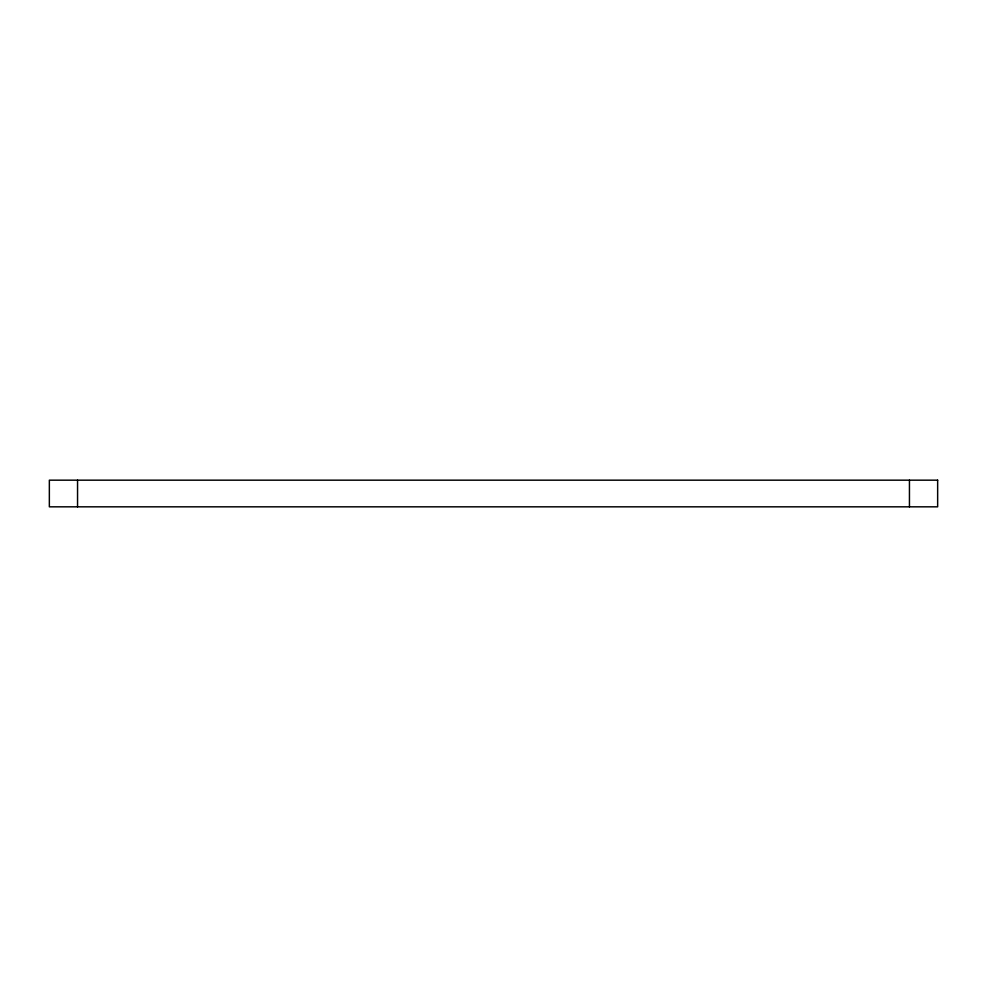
<?xml version="1.0" encoding="UTF-8"?>
<svg xmlns="http://www.w3.org/2000/svg" width="987" height="987" viewBox="0 0 987 987"><rect width="100%" height="100%" fill="white"/><g stroke="black" fill="none" stroke-linecap="round" stroke-linejoin="round"><path stroke-width="1.48" d="M909.446 480.175L909.446 506.825M77.554 480.175L77.554 506.825M937.65 480.175L49.35 480.175L49.35 506.825L937.65 506.825L937.65 480.175"/></g></svg>
